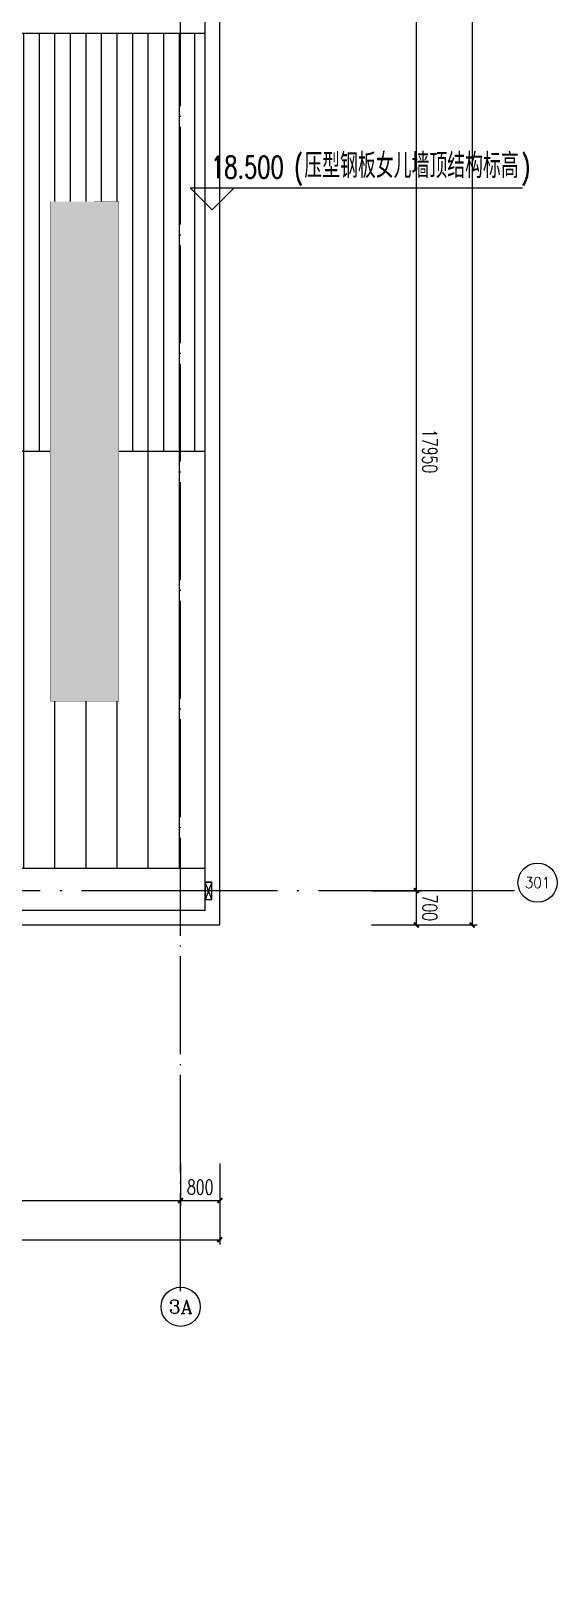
# Model space of a CAD drawing. Extents: x -1313754 to 847533, y 489853 to 941203.
# Drawn here: x 368089 to 378830, y 535004 to 566477 of the extents above; entities that cross this region are included whole.
import ezdxf
from ezdxf.enums import TextEntityAlignment as Align

# ---------------------------------------------------------------- set-up
doc = ezdxf.new("R2010")
doc.units = 0
doc.header["$LTSCALE"] = 1000
doc.header["$MEASUREMENT"] = 0
doc.linetypes.add('DOTE', pattern=[2.42, 2, -0.2, 0.02, -0.2])
doc.layers.get('Defpoints').update_dxf_attribs({"color": 210})
for name, color, linetype in [('99平面图例外参$0$A-HATCH-2', 251, 'Continuous'), ('A-AXIS-D', 1, 'Continuous'), ('A-AXIS-DOTE', 14, 'DOTE'), ('A-AXIS-SYMB', 3, 'Continuous'), ('A-HATCH-2', 251, 'Continuous'), ('A-LIN-V', 9, 'Continuous'), ('A-SFCE', 30, 'Continuous'), ('A-WINDOW', 140, 'Continuous'), ('AS-WALL', 40, 'Continuous'), ('E-电气标注', 84, 'Continuous'), ('PUB_TEXT', 7, 'Continuous'), ('参考线', 8, 'Continuous'), ('虹吸溢流', 3, 'Continuous'), ('虹吸雨水斗', 6, 'Continuous'), ('虹吸雨水标注XT', 7, 'Continuous')]:
    doc.layers.add(name, color=color, linetype=linetype)
doc.styles.add('_TCH_AXIS', font='COMPLEX', dxfattribs={"bigfont": 'GBCBIG'})
doc.styles.add('_TCH_DIM', font='SIMPLEX', dxfattribs={"bigfont": 'GBCBIG'})
doc.styles.add('_TCH_DIM_T3', font='SIMPLEX', dxfattribs={"width": 0.705882, "bigfont": 'GBCBIG'})
doc.styles.add('A-DIM_T3', font='SIMPLEX', dxfattribs={"width": 0.705882, "bigfont": 'GBCBIG'})
doc.dimstyles.new('_TCH_ARCH&&100', dxfattribs={"dimtxt": 297.5, "dimasz": 100, "dimexe": 100, "dimexo": 100, "dimgap": 126.25, "dimtad": 1, "dimdec": 0, "dimzin": 0, "dimdsep": 46, "dimtxsty": '_TCH_DIM_T3', "dimblk": 'ARCHTICK', "dimcen": 0.09, "dimclrt": 7, "dimazin": 2, "dimtfac": 1, "dimtdec": 0, "dimtix": 1, "dimtmove": 2, "dimatfit": 3, "dimfxl": 0, "dimtolj": 1, "dimtzin": 0, "dimarcsym": 0})
doc.dimstyles.new('A-DIM&&100', dxfattribs={"dimtxt": 297.5, "dimasz": 100, "dimexe": 100, "dimexo": 100, "dimgap": 126.25, "dimtad": 1, "dimdec": 0, "dimzin": 0, "dimdsep": 46, "dimtxsty": 'A-DIM_T3', "dimblk": 'ARCHTICK', "dimcen": 0.09, "dimclrt": 7, "dimazin": 2, "dimtfac": 1, "dimtdec": 0, "dimtix": 1, "dimtmove": 2, "dimatfit": 3, "dimfxl": 0, "dimtolj": 1, "dimtzin": 0, "dimarcsym": 0})

# ---------------------------------------------------------------- blocks, each defined once
blk = doc.blocks.new('rrrrrrrrrrrrrrrrrrrrr')
at = {"layer": 'A-HATCH-2'}
h = blk.add_hatch(dxfattribs=at)
h.set_pattern_fill('ANSI31', color=256, scale=200, angle=45)
h.set_pattern_definition([(90, (-500100, 0), (-317.5, 0), [])])
h.paths.add_polyline_path([(-313254.2, 565520), (-313554.2, 565520), (-313554.2, 557895), (-299145.1, 557895), (-266220, 557895), (-133684.3, 557895), (-128454.2, 557895), (-128454.2, 566420), (-313254.2, 566420)])
h = blk.add_hatch(dxfattribs=at)
h.set_pattern_fill('ANSI31', color=256, scale=400, angle=45)
h.set_pattern_definition([(90, (-500100, 0), (-635, 0), [])])
h.paths.add_polyline_path([(-266220, 557895), (-133684.3, 557895), (-128454.2, 557895), (-128454.2, 549370), (-313554.2, 549370), (-313554.2, 557895), (-278850, 557895)])
at = {"layer": 'A-AXIS-SYMB'}
for p, q in [((-128310, 562820), (-128760, 563270)), ((-128760, 563270), (-121980, 563270)), ((-128310, 562820), (-127860, 563270))]:
    blk.add_line(p, q, dxfattribs=at)
at = {"layer": 'A-LIN-V'}
for points in [[(-128454.2, 566420), (-313254.2, 566420)], [(-128454.2, 549370), (-313554.2, 549370)]]:
    blk.add_lwpolyline(points, dxfattribs=at)
at = {"layer": 'A-SFCE'}
for points in [[(-128154.2, 548220), (-128154.2, 621419.9), (-296321.3, 621420), (-313854.2, 567383.3), (-313854.2, 566370), (-313254.2, 566370)], [(-313554.2, 564570), (-313554.2, 548519.9), (-128454.2, 548519.9), (-128454.2, 621119.9), (-296103.2, 621120), (-313554.2, 567335.8), (-313554.2, 566670), (-313254.2, 566670)], [(-313254.2, 564870), (-313854.2, 564870), (-313854.2, 548219.9), (-128154.2, 548219.9)], [(-313554.2, 557895), (-128454.2, 557895)]]:
    blk.add_lwpolyline(points, dxfattribs=at)
at = {"layer": 'PUB_TEXT', "style": '_TCH_DIM', "width": 0.705882}
for s, height, p in [('(', 446.2, (-126640, 563470)), (')', 446.2, (-122006.6, 563470)), ('18.500', 446.25, (-128335, 563470))]:
    blk.add_text(s, height=height, dxfattribs=at).set_placement(p)
at = {"layer": 'PUB_TEXT', "style": '_TCH_DIM'}
blk.add_text('压型钢板女儿墙顶结构标高', height=506.383, dxfattribs=at).set_placement((-126430, 563470))
blk = doc.blocks.new('_ArchTick')
at = {"color": 0, "linetype": 'ByBlock', "const_width": 0.4}
blk.add_lwpolyline([(-0.5, -0.5), (0.5, 0.5)], dxfattribs=at)
blk = doc.blocks.new('*D1282')
at = {"layer": 'A-AXIS-D', "color": 0, "lineweight": -2}
for p, q in [((82882, -261470), (82882, -262328)), ((91882, -261470), (91882, -262328)), ((82882, -262228), (91882, -262228))]:
    blk.add_line(p, q, dxfattribs=at)
at = {"layer": 'Defpoints', "color": 0}
for p in [(82882, -261370), (91882, -261370), (91882, -262228)]:
    blk.add_point(p, dxfattribs=at)
at = {"layer": 'A-AXIS-D', "color": 0, "lineweight": -2, "xscale": 100, "yscale": 100, "zscale": 100, "rotation": 180}
blk.add_blockref('_ArchTick', (82882, -262228), dxfattribs=at)
at = {"layer": 'A-AXIS-D', "color": 0, "lineweight": -2, "xscale": 100, "yscale": 100, "zscale": 100}
blk.add_blockref('_ArchTick', (91882, -262228), dxfattribs=at)
at = {"layer": 'A-AXIS-D', "color": 7, "insert": (87382, -261953), "char_height": 297.5, "attachment_point": 5, "style": '_TCH_DIM_T3'}
blk.add_mtext('\\A1;9000', dxfattribs=at)
blk = doc.blocks.new('*D1283')
at = {"layer": 'A-AXIS-D', "color": 0, "lineweight": -2}
for p, q in [((91882, -261470), (91882, -262328)), ((92682, -261470), (92682, -262328)), ((91882, -262228), (92682, -262228))]:
    blk.add_line(p, q, dxfattribs=at)
at = {"layer": 'Defpoints', "color": 0}
for p in [(91882, -261370), (92682, -261370), (92682, -262228)]:
    blk.add_point(p, dxfattribs=at)
at = {"layer": 'A-AXIS-D', "color": 0, "lineweight": -2, "xscale": 100, "yscale": 100, "zscale": 100, "rotation": 180}
blk.add_blockref('_ArchTick', (91882, -262228), dxfattribs=at)
at = {"layer": 'A-AXIS-D', "color": 0, "lineweight": -2, "xscale": 100, "yscale": 100, "zscale": 100}
blk.add_blockref('_ArchTick', (92682, -262228), dxfattribs=at)
at = {"layer": 'A-AXIS-D', "color": 7, "insert": (92282, -261953), "char_height": 297.5, "attachment_point": 5, "style": '_TCH_DIM_T3'}
blk.add_mtext('\\A1;800', dxfattribs=at)
blk = doc.blocks.new('*D1330')
at = {"layer": 'A-AXIS-D', "color": 0, "lineweight": -2}
for p, q in [((95776, -237950), (96792, -237950)), ((96692, -237950), (96692, -255900)), ((95776, -255900), (96792, -255900))]:
    blk.add_line(p, q, dxfattribs=at)
at = {"layer": 'Defpoints', "color": 0}
for p in [(95676, -237950), (95676, -255900), (96692, -255900)]:
    blk.add_point(p, dxfattribs=at)
at = {"layer": 'A-AXIS-D', "color": 0, "lineweight": -2, "xscale": 100, "yscale": 100, "zscale": 100}
for p, rotation in [((96692, -237950), 90), ((96692, -255900), 270)]:
    blk.add_blockref('_ArchTick', p, dxfattribs=dict(at, rotation=rotation))
at = {"layer": 'A-AXIS-D', "color": 7, "insert": (96967, -246925), "char_height": 297.5, "attachment_point": 5, "rotation": 270, "style": 'A-DIM_T3'}
blk.add_mtext('\\A1;17950', dxfattribs=at)
blk = doc.blocks.new('*D1331')
at = {"layer": 'A-AXIS-D', "color": 0, "lineweight": -2}
for p, q in [((95776, -255900), (96792, -255900)), ((96692, -255900), (96692, -256600)), ((95776, -256600), (96792, -256600))]:
    blk.add_line(p, q, dxfattribs=at)
at = {"layer": 'Defpoints', "color": 0}
for p in [(95676, -255900), (95676, -256600), (96692, -256600)]:
    blk.add_point(p, dxfattribs=at)
at = {"layer": 'A-AXIS-D', "color": 0, "lineweight": -2, "xscale": 100, "yscale": 100, "zscale": 100}
for p, rotation in [((96692, -255900), 90), ((96692, -256600), 270)]:
    blk.add_blockref('_ArchTick', p, dxfattribs=dict(at, rotation=rotation))
at = {"layer": 'A-AXIS-D', "color": 7, "insert": (96967, -256250), "char_height": 297.5, "attachment_point": 5, "rotation": 270, "style": 'A-DIM_T3'}
blk.add_mtext('\\A1;700', dxfattribs=at)
blk = doc.blocks.new('*D1406')
at = {"layer": 'A-AXIS-D', "color": 0, "lineweight": -2}
for p, q in [((96036, -183400), (97932, -183400)), ((97832, -183400), (97832, -256600)), ((96036, -256600), (97932, -256600))]:
    blk.add_line(p, q, dxfattribs=at)
at = {"layer": 'Defpoints', "color": 0}
for p in [(95936, -183400), (95936, -256600), (97832, -256600)]:
    blk.add_point(p, dxfattribs=at)
at = {"layer": 'A-AXIS-D', "color": 0, "lineweight": -2, "xscale": 100, "yscale": 100, "zscale": 100}
for p, rotation in [((97832, -183400), 90), ((97832, -256600), 270)]:
    blk.add_blockref('_ArchTick', p, dxfattribs=dict(at, rotation=rotation))
at = {"layer": 'A-AXIS-D', "color": 7, "insert": (98107, -220000), "char_height": 297.5, "attachment_point": 5, "rotation": 270, "style": '_TCH_DIM_T3'}
blk.add_mtext('\\A1;73200', dxfattribs=at)
blk = doc.blocks.new('*D1408')
at = {"layer": 'A-AXIS-D', "color": 0, "lineweight": -2}
for p, q in [((-93018, -261570), (-93018, -263128)), ((92682, -261570), (92682, -263128)), ((-93018, -263028), (92682, -263028))]:
    blk.add_line(p, q, dxfattribs=at)
at = {"layer": 'Defpoints', "color": 0}
for p in [(-93018, -261470), (92682, -261470), (92682, -263028)]:
    blk.add_point(p, dxfattribs=at)
at = {"layer": 'A-AXIS-D', "color": 0, "lineweight": -2, "xscale": 100, "yscale": 100, "zscale": 100, "rotation": 180}
blk.add_blockref('_ArchTick', (-93018, -263028), dxfattribs=at)
at = {"layer": 'A-AXIS-D', "color": 0, "lineweight": -2, "xscale": 100, "yscale": 100, "zscale": 100}
blk.add_blockref('_ArchTick', (92682, -263028), dxfattribs=at)
at = {"layer": 'A-AXIS-D', "color": 7, "insert": (-168, -262753), "char_height": 297.5, "attachment_point": 5, "style": '_TCH_DIM_T3'}
blk.add_mtext('\\A1;185700', dxfattribs=at)
blk = doc.blocks.new('w42343eeee')
blk.add_wipeout([(367285, 568212), (365883, 568215), (365906, 578415), (367306, 578412)]).dxf.layer = '参考线'
at = {"layer": '99平面图例外参$0$A-HATCH-2'}
h = blk.add_hatch(dxfattribs=at)
h.set_pattern_fill('ANSI33', color=256, scale=75)
h.set_pattern_definition([(45, (1135667.22, 924695.12), (-168.3798, 168.3798), []), (45, (1135835.6, 924695.12), (-168.3798, 168.3798), [119.0625, -59.53125])])
h.paths.add_polyline_path([(366843, 550430), (365843, 550432)])
h.paths.add_polyline_path([(365906, 578415), (367306, 578412), (367283, 568212), (365883, 568215)])
at = {"layer": 'E-电气标注', "color": 1, "const_width": 5}
blk.add_lwpolyline([(365906, 578415), (365883, 568215), (367283, 568212), (367306, 578412)], close=True, dxfattribs=at)
blk = doc.blocks.new('w242343')
at = {"layer": 'A-SFCE', "rotation": 0.2599364601502722}
blk.add_blockref('w42343eeee', (40598471892.517593, 3385027531.331197), dxfattribs=at)
blk.add_blockref('w42343eeee', (40598471933.234802, 3385009581.37738), dxfattribs=at)
blk = doc.blocks.new('溢流口')
at = {"layer": '虹吸雨水标注XT'}
for p, q in [((-250, 98), (250, -98)), ((250, 98), (-250, -98)), ((250, -98), (250, 98))]:
    blk.add_line(p, q, dxfattribs=at)
blk.add_lwpolyline([(-250, 98), (250, 98), (250, -98), (-250, -98)], close=True, dxfattribs=at)
blk = doc.blocks.new('21321423')
at = {"layer": '虹吸溢流', "ltscale": 200, "xscale": -0.70754716981, "yscale": 0.70754716981, "zscale": 0.70754716981, "rotation": 270}
blk.add_blockref('溢流口', (371715, 548920), dxfattribs=at)
blk = doc.blocks.new('dote')
at = {"layer": 'A-AXIS-D'}
for centre in [(99166, -255735.7), (91882.2, -264396)]:
    blk.add_circle(centre, 400, dxfattribs=at)
at = {"layer": 'A-AXIS-DOTE'}
blk.add_line((91882.2, -264080), (91882.2, 36662.3), dxfattribs=at)
at = {"layer": 'A-AXIS-DOTE', "ltscale": 2}
blk.add_line((98696.4, -255900), (-97273.6, -255900), dxfattribs=at)
at = {"layer": 'PUB_TEXT', "style": '_TCH_AXIS'}
for s, height, p, p2 in [('301', 224.46, (98909.4, -255847.9), (99422.5, -255847.9)), ('3A', 276.42, (91638.7, -264534.2), (92125.7, -264534.2))]:
    blk.add_text(s, height=height, dxfattribs=at).set_placement(p, p2, align=Align.FIT)
at = {"layer": 'A-AXIS-D'}
for base, p1, p2, dimstyle, picture, middle in [((97831.9, -256600.1), (95936.4, -183400), (95936.4, -256600.1), '_TCH_ARCH&&100', '*D1406', (98106.9, -220000)), ((96692.2, -255900), (95676.4, -237950), (95676.4, -255900), 'A-DIM&&100', '*D1330', (96967.2, -246925)), ((96692.2, -256600.1), (95676.4, -255900), (95676.4, -256600.1), 'A-DIM&&100', '*D1331', (96967.2, -256250))]:
    dim = blk.add_linear_dim(base=base, p1=p1, p2=p2, angle=270, dimstyle=dimstyle, override={"dimgap": 0}, dxfattribs=at)
    dim.commit()
    dim.dimension.update_dxf_attribs({"geometry": picture, "text_midpoint": middle, "dimtype": 161, "text_rotation": 270})
for base, p1, p2, picture, middle in [((92682.2, -263027.8), (-93017.8, -261469.8), (92682.2, -261469.8), '*D1408', (-167.8, -262752.8)), ((91882.2, -262227.8), (82882.2, -261369.8), (91882.2, -261369.8), '*D1282', (87382.2, -261952.8)), ((92682.2, -262227.8), (91882.2, -261369.8), (92682.2, -261369.8), '*D1283', (92282.2, -261952.8))]:
    dim = blk.add_linear_dim(base=base, p1=p1, p2=p2, angle=0, dimstyle='_TCH_ARCH&&100', override={"dimgap": 0}, dxfattribs=at)
    dim.commit()
    dim.dimension.update_dxf_attribs({"geometry": picture, "text_midpoint": middle, "dimtype": 161})

msp = doc.modelspace()

# ---------------------------------------------------------------- block references
msp.add_blockref('rrrrrrrrrrrrrrrrrrrrr', (500100, 0))
at = {"layer": 'AS-WALL'}
msp.add_blockref('dote', (279263.6, 804820), dxfattribs=at)

# ---------------------------------------------------------------- next in the draw order: block references
at = {"layer": 'A-WINDOW', "rotation": 359.8700319340397}
msp.add_blockref('w242343', (-40606042043.5, -3292924822.4), dxfattribs=at)

# ---------------------------------------------------------------- next in the draw order: block references
at = {"layer": '虹吸雨水斗', "linetype": 'Continuous'}
msp.add_blockref('21321423', (0, 0), dxfattribs=at)

doc.saveas('drawing.dxf')
